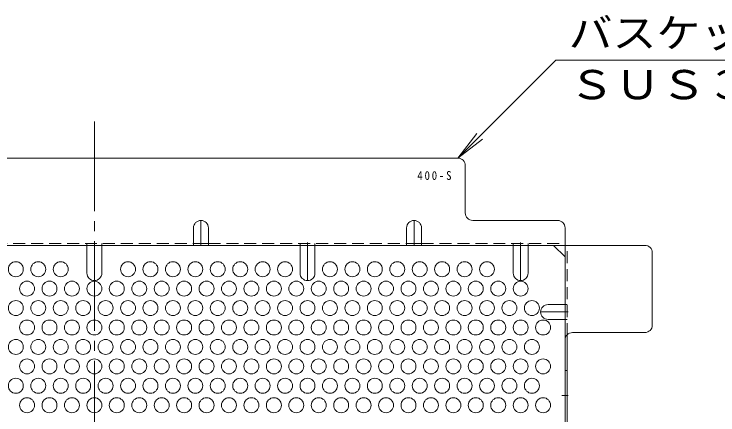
# Model space of a CAD drawing. Units: millimetres at full size, sheet at 1:4; details may follow other scales. Extents: x -826 to 1068, y -779 to 732.
# Drawn here: x 454.9 to 737.2, y 515.1 to 675.9 of the extents above; entities that cross this region are included whole.
import ezdxf
from ezdxf.enums import TextEntityAlignment as Align

# ---------------------------------------------------------------- set-up
doc = ezdxf.new("R2010")
doc.units = ezdxf.units.MM
doc.header["$LTSCALE"] = 4
for name, pattern in [('CHAIN1', [8, 5, -1, 1, -1]), ('CHAIN2', [12, 9, -1, 1, -1]), ('DASHED1', [1.8, 1.2, -0.6])]:
    doc.linetypes.add(name, pattern=pattern)
for name, color, linetype, lineweight in [('A-5_文字', 7, 'Continuous', 9), ('A-6_寸法', 2, 'Continuous', 9), ('A-7_ハッチ', 2, 'Continuous', 9), ('A-8_記号', 2, 'Continuous', 9)]:
    doc.layers.add(name, color=color, linetype=linetype, lineweight=lineweight)
doc.styles.add('ＭＳ ゴシック', font='')
doc.styles.get('ＭＳ ゴシック').set_extended_font_data('MS Gothic')

msp = doc.modelspace()

# ---------------------------------------------------------------- linework, layer by layer
at = {"layer": 'A-5_文字'}
for p, q in [((672.238, 657.504), (632.898, 618.164)), ((804.445, 657.504), (672.238, 657.504)), ((632.898, 618.164), (640.507, 628.08)), ((632.898, 618.164), (642.815, 625.773))]:
    msp.add_line(p, q, dxfattribs=at)
at = {"layer": 'A-6_寸法'}
for centre in [(455.599, 573.584), (464.599, 573.584), (473.599, 573.584), (500.599, 573.584), (509.599, 573.584), (518.599, 573.584), (527.599, 573.584), (536.599, 573.584), (545.599, 573.584), (554.599, 573.584), (563.599, 573.584), (581.599, 573.584), (590.599, 573.584), (599.599, 573.584), (608.599, 573.584), (617.599, 573.584), (626.599, 573.584), (635.599, 573.584), (644.599, 573.584), (460.099, 565.79), (469.099, 565.79), (478.099, 565.79), (487.099, 565.79), (496.099, 565.79), (505.099, 565.79), (514.099, 565.79), (523.099, 565.79), (532.099, 565.79), (541.099, 565.79), (550.099, 565.79), (559.099, 565.79), (568.099, 565.79), (577.099, 565.79), (586.099, 565.79), (595.099, 565.79), (604.099, 565.79), (613.099, 565.79), (622.099, 565.79), (631.099, 565.79), (640.099, 565.79), (649.099, 565.79), (658.099, 565.79), (455.599, 557.996), (464.599, 557.996), (473.599, 557.996), (482.599, 557.996), (491.599, 557.996), (500.599, 557.996), (509.599, 557.996), (518.599, 557.996), (527.599, 557.996), (536.599, 557.996), (545.599, 557.996), (554.599, 557.996), (563.599, 557.996), (572.599, 557.996), (581.599, 557.996), (590.599, 557.996), (599.599, 557.996), (608.599, 557.996), (617.599, 557.996), (626.599, 557.996), (635.599, 557.996), (644.599, 557.996), (653.599, 557.996), (662.599, 557.996), (460.099, 550.201), (469.099, 550.201), (478.099, 550.201), (487.099, 550.201), (496.099, 550.201), (505.099, 550.201), (514.099, 550.201), (523.099, 550.201), (532.099, 550.201), (541.099, 550.201), (550.099, 550.201), (559.099, 550.201), (568.099, 550.201), (577.099, 550.201), (586.099, 550.201), (595.099, 550.201), (604.099, 550.201), (613.099, 550.201), (622.099, 550.201), (631.099, 550.201), (640.099, 550.201), (649.099, 550.201), (658.099, 550.201), (667.099, 550.201), (455.599, 542.407), (464.599, 542.407), (473.599, 542.407), (482.599, 542.407), (491.599, 542.407), (500.599, 542.407), (509.599, 542.407), (518.599, 542.407), (527.599, 542.407), (536.599, 542.407), (545.599, 542.407), (554.599, 542.407), (563.599, 542.407), (572.599, 542.407), (581.599, 542.407), (590.599, 542.407), (599.599, 542.407), (608.599, 542.407), (617.599, 542.407), (626.599, 542.407), (635.599, 542.407), (644.599, 542.407), (653.599, 542.407), (662.599, 542.407), (460.099, 534.613), (469.099, 534.613), (478.099, 534.613), (487.099, 534.613), (496.099, 534.613), (505.099, 534.613), (514.099, 534.613), (523.099, 534.613), (532.099, 534.613), (541.099, 534.613), (550.099, 534.613), (559.099, 534.613), (568.099, 534.613), (577.099, 534.613), (586.099, 534.613), (595.099, 534.613), (604.099, 534.613), (613.099, 534.613), (622.099, 534.613), (631.099, 534.613), (640.099, 534.613), (649.099, 534.613), (658.099, 534.613), (667.099, 534.613), (455.599, 526.819), (464.599, 526.819), (473.599, 526.819), (482.599, 526.819), (491.599, 526.819), (500.599, 526.819), (509.599, 526.819), (518.599, 526.819), (527.599, 526.819), (536.599, 526.819), (545.599, 526.819), (554.599, 526.819), (563.599, 526.819), (572.599, 526.819), (581.599, 526.819), (590.599, 526.819), (599.599, 526.819), (608.599, 526.819), (617.599, 526.819), (626.599, 526.819), (635.599, 526.819), (644.599, 526.819), (653.599, 526.819), (662.599, 526.819), (460.099, 519.024), (469.099, 519.024), (478.099, 519.024), (487.099, 519.024), (496.099, 519.024), (505.099, 519.024), (514.099, 519.024), (523.099, 519.024), (532.099, 519.024), (541.099, 519.024), (550.099, 519.024), (559.099, 519.024), (568.099, 519.024), (577.099, 519.024), (586.099, 519.024), (595.099, 519.024), (604.099, 519.024), (613.099, 519.024), (622.099, 519.024), (631.099, 519.024), (640.099, 519.024), (649.099, 519.024), (658.099, 519.024), (667.099, 519.024)]:
    msp.add_circle(centre, 3, dxfattribs=at)
at = {"layer": 'A-7_ハッチ', "linetype": 'CHAIN2'}
msp.add_line((487.099, 632.853), (487.099, 155.867), dxfattribs=at)
at = {"layer": 'A-7_ハッチ'}
for p, q in [((632.898, 618.164), (341.3, 618.164)), ((635.898, 596.164), (635.898, 615.164)), ((672.899, 593.164), (638.898, 593.164)), ((675.899, 198.557), (675.899, 590.164)), ((266.295, 583.164), (707.902, 583.164)), ((526.849, 583.964), (532.849, 583.964)), ((612.349, 583.964), (618.349, 583.964)), ((675.899, 578.551), (671.287, 583.164)), ((710.902, 551.163), (710.902, 580.164)), ((678.899, 548.163), (707.902, 548.163)), ((676.699, 547.207), (676.699, 412.821))]:
    msp.add_line(p, q, dxfattribs=at)
at = {"layer": 'A-7_ハッチ', "linetype": 'DASHED1'}
for p, q in [((447.349, 583.964), (526.849, 583.964)), ((484.099, 583.164), (484.099, 583.964)), ((490.099, 583.164), (490.099, 583.964)), ((532.849, 583.964), (612.349, 583.964)), ((569.599, 583.164), (569.599, 583.964)), ((575.599, 583.164), (575.599, 583.964)), ((618.349, 583.964), (675.899, 583.964)), ((655.099, 583.164), (655.099, 583.964)), ((661.099, 583.164), (661.099, 583.964)), ((676.699, 547.207), (676.699, 583.164)), ((675.899, 559.422), (676.699, 559.422)), ((675.899, 553.422), (676.699, 553.422))]:
    msp.add_line(p, q, dxfattribs=at)
at = {"layer": 'A-7_ハッチ'}
for centre, start, end in [((632.898, 615.164), 0, 90), ((638.898, 596.164), 180, 270), ((672.899, 590.164), 0, 90), ((707.902, 580.164), 0, 90), ((707.902, 551.163), 270, 0), ((678.899, 545.163), 90, 180)]:
    msp.add_arc(centre, 3, start, end, dxfattribs=at)
at = {"layer": 'A-8_記号', "linetype": 'CHAIN1'}
for p, q in [((529.849, 583.164), (529.849, 593.164)), ((615.349, 583.164), (615.349, 593.164)), ((487.099, 583.164), (487.099, 569.014)), ((572.599, 584.364), (572.599, 569.014)), ((658.099, 584.364), (658.099, 569.014)), ((677.099, 556.422), (666.099, 556.422)), ((674.552, 522.965), (677.099, 522.965))]:
    msp.add_line(p, q, dxfattribs=at)
at = {"layer": 'A-8_記号'}
for p, q in [((526.849, 590.164), (526.849, 583.164)), ((532.849, 590.164), (532.849, 583.164)), ((612.349, 590.164), (612.349, 583.164)), ((618.349, 590.164), (618.349, 583.164)), ((484.099, 572.014), (484.099, 583.164)), ((490.099, 572.014), (490.099, 583.164)), ((569.599, 572.014), (569.599, 583.164)), ((575.599, 572.014), (575.599, 583.164)), ((655.099, 572.014), (655.099, 583.164)), ((661.099, 572.014), (661.099, 583.164)), ((669.099, 559.422), (675.899, 559.422)), ((669.099, 553.422), (675.899, 553.422)), ((676.699, 532.965), (675.899, 532.965))]:
    msp.add_line(p, q, dxfattribs=at)
for centre, start, end in [((529.849, 590.164), 0, 180), ((615.349, 590.164), 0, 180), ((487.099, 572.014), 180, 0), ((572.599, 572.014), 180, 0), ((658.099, 572.014), 180, 0), ((669.099, 556.422), 90, 270)]:
    msp.add_arc(centre, 3, start, end, dxfattribs=at)

# ---------------------------------------------------------------- texts
at = {"layer": 'A-5_文字', "color": 2, "style": 'ＭＳ ゴシック'}
for s, width, p in [('バスケット本体', 1.1, (677.363, 659.004)), ('ＳＵＳ３０４', 1.15, (677.363, 638.264))]:
    msp.add_text(s, height=11.73, dxfattribs=dict(at, width=width)).set_placement(p, align=Align.BOTTOM_LEFT)
at = {"layer": 'A-5_文字', "color": 6, "insert": (616.658, 609.364), "char_height": 3.519, "attachment_point": 7, "style": 'ＭＳ ゴシック'}
msp.add_mtext('\\T1.34;\\W0.9;400-S', dxfattribs=at)

doc.saveas('drawing.dxf')
